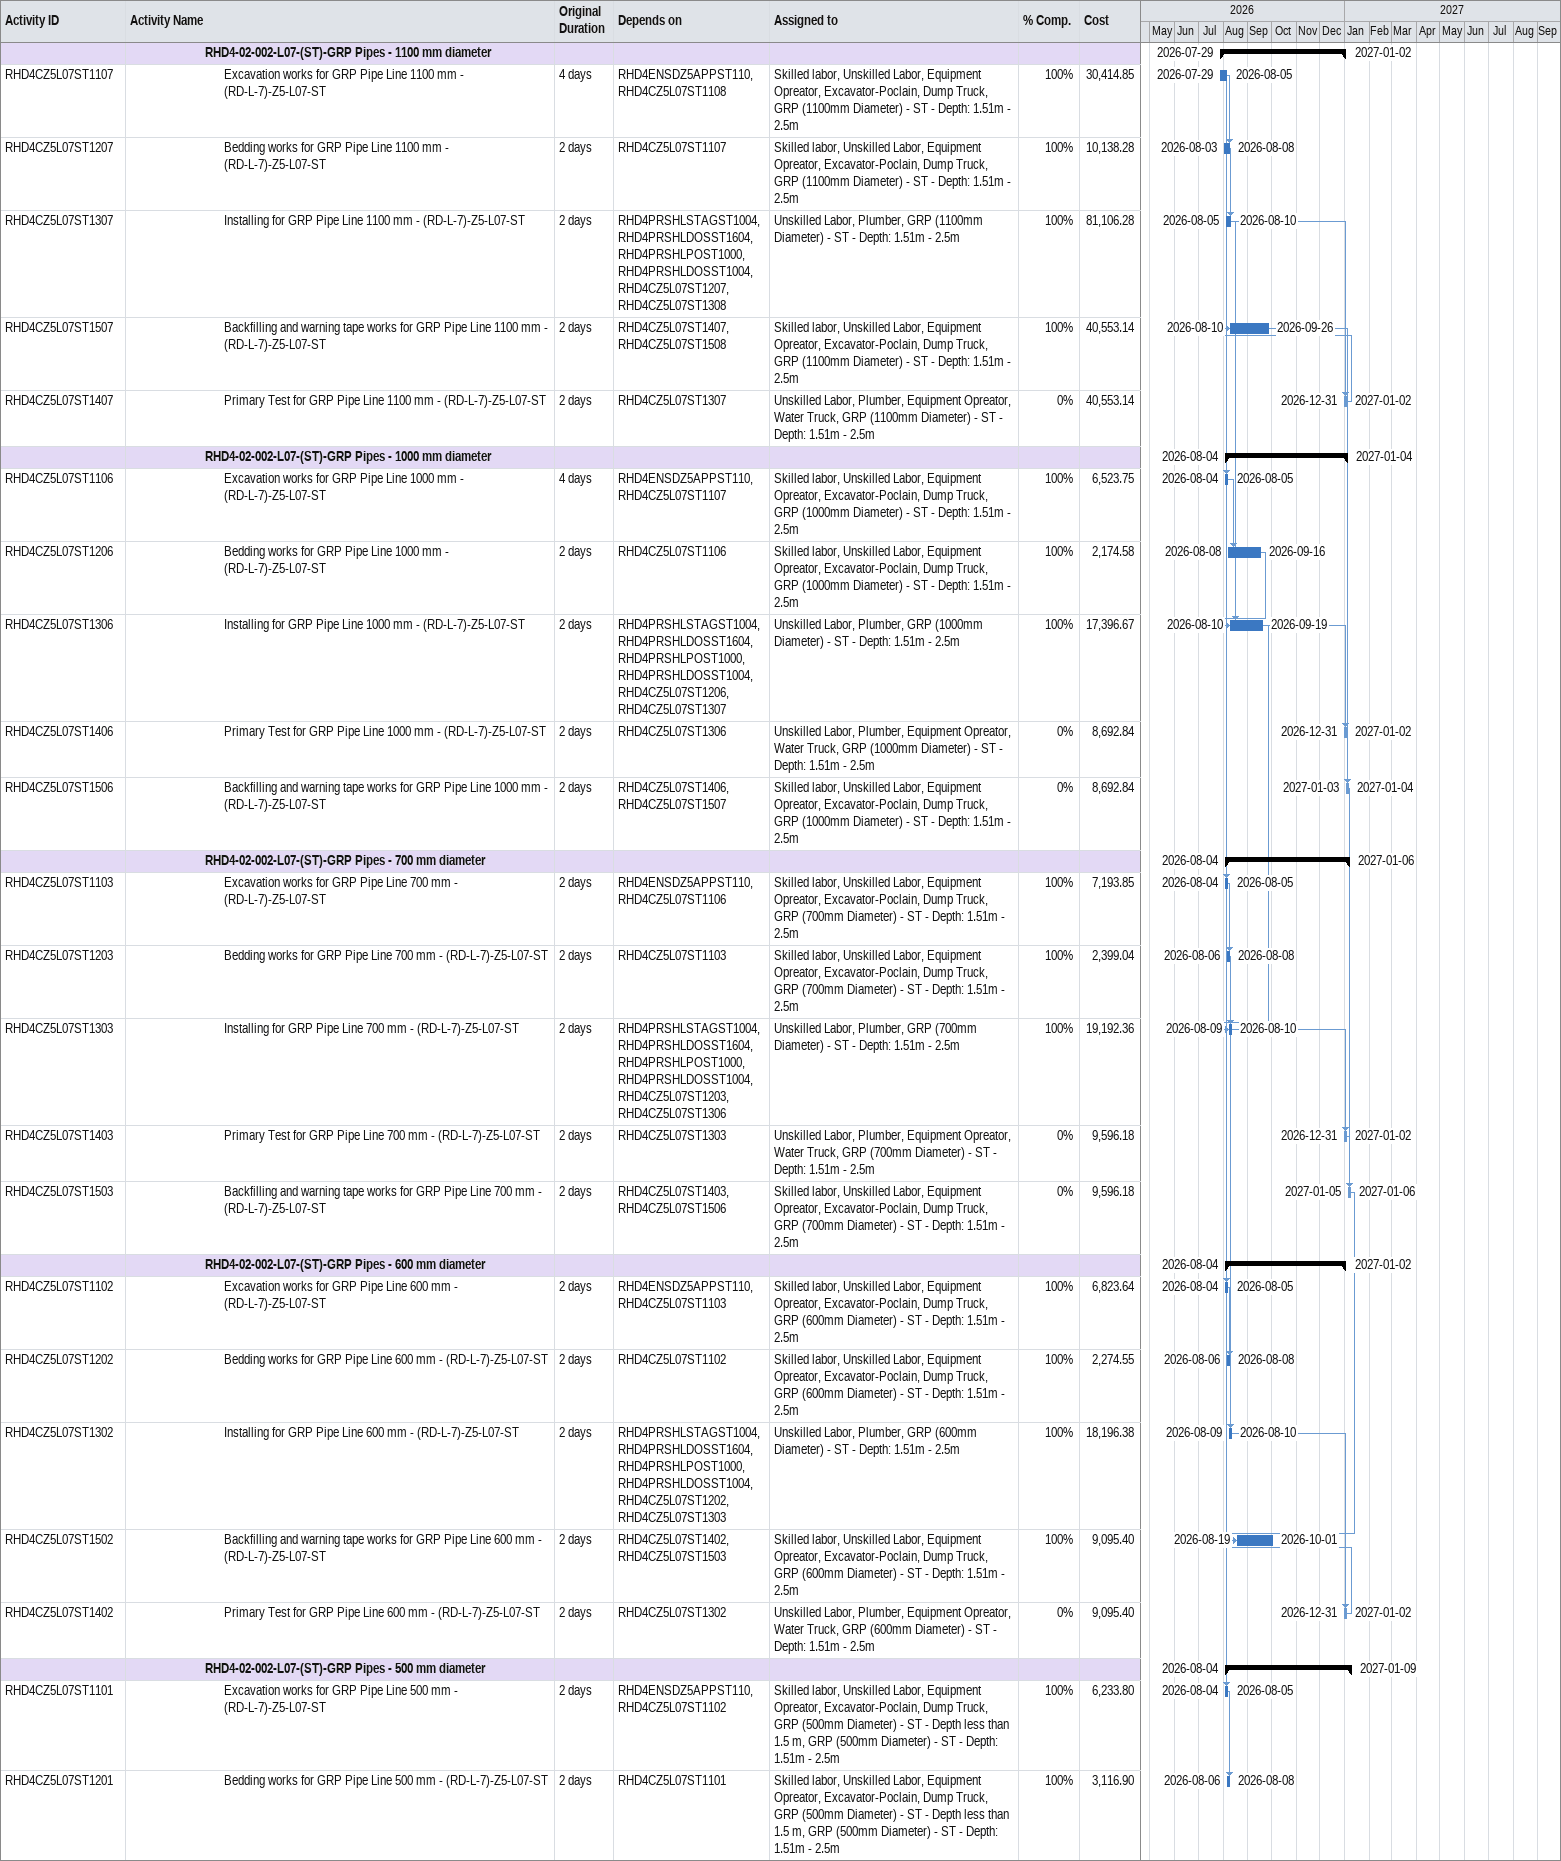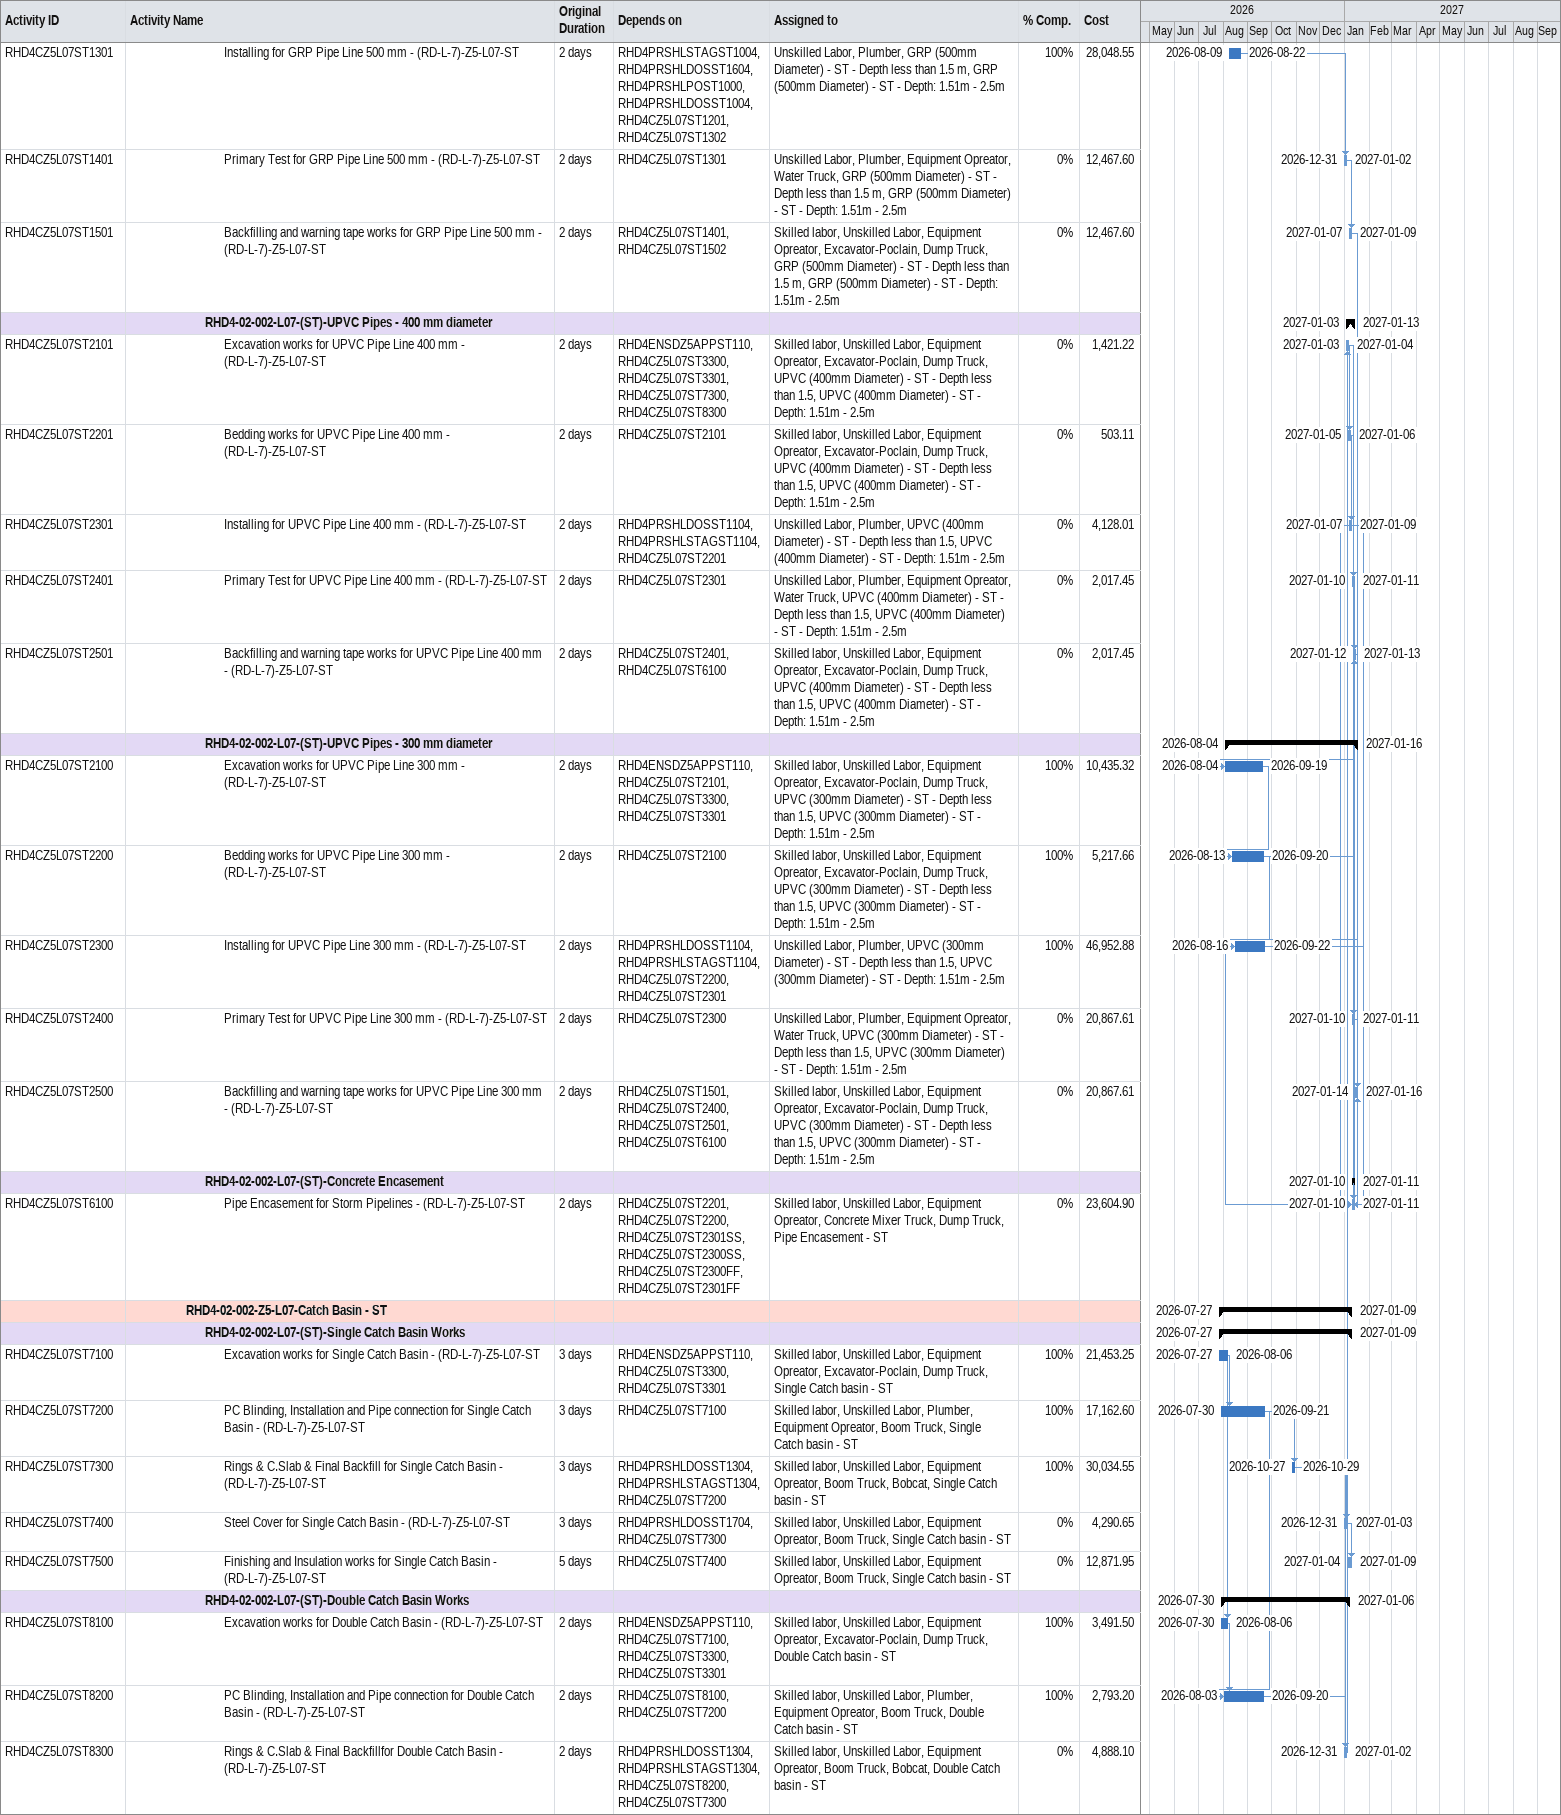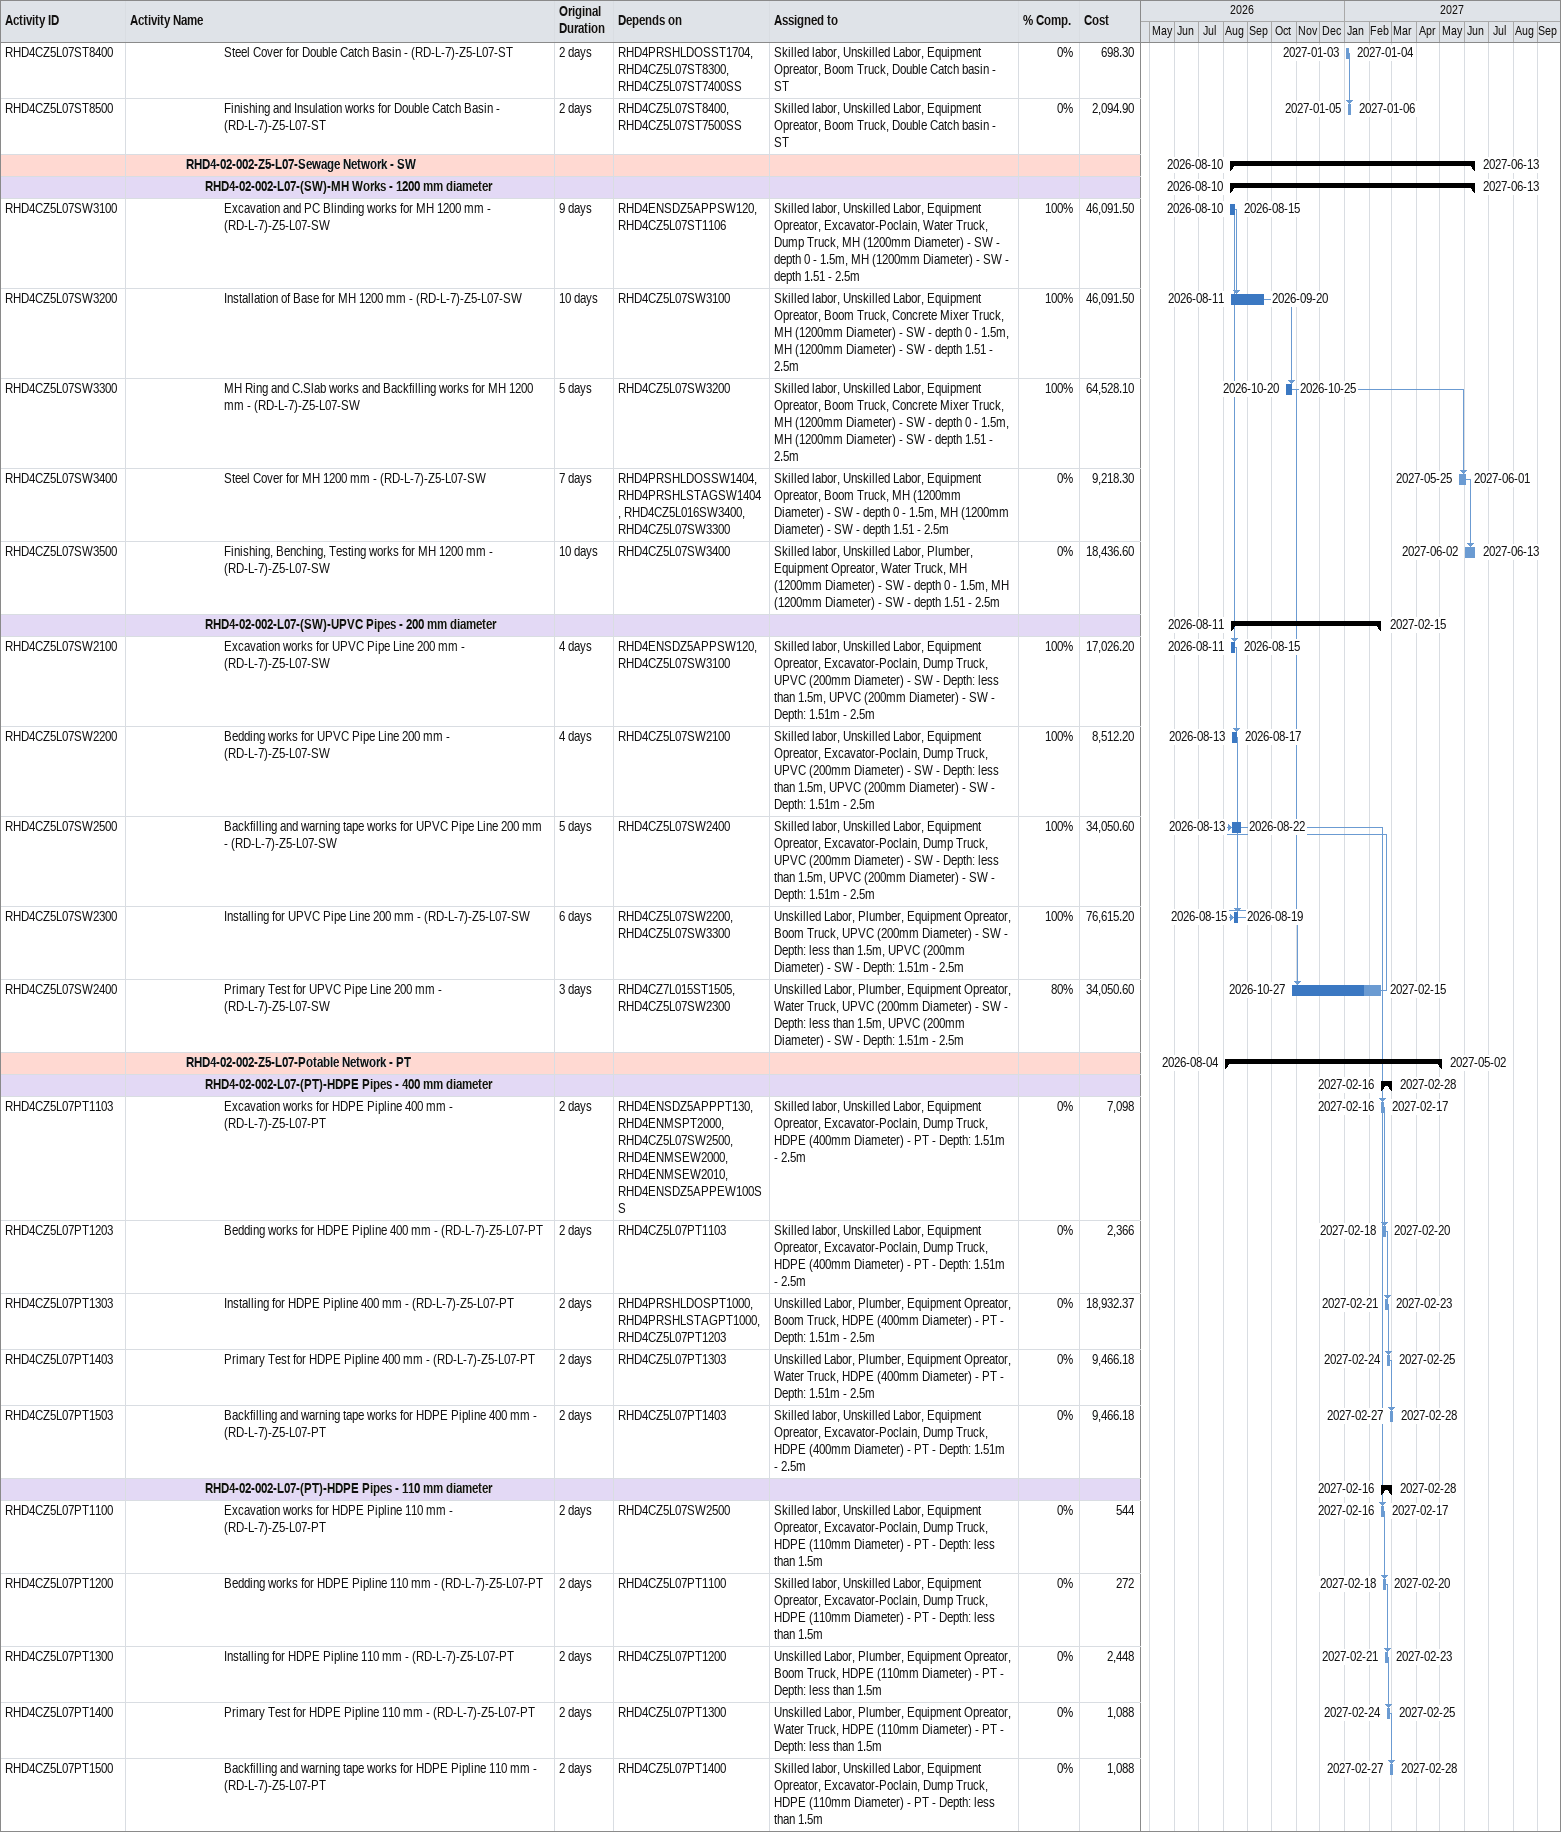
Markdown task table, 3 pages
| ID | Level | Task | Original duration | Start | Finish | Predecessors | Resources | % complete | Cost |
|---|---|---|---|---|---|---|---|---|---|
|  | 5 | **RHD4-02-002-L07-(ST)-GRP Pipes - 1100 mm diameter** |  | 2026-07-29 | 2027-01-02 |  |  |  |  |
| RHD4CZ5L07ST1107 | 6 | Excavation works for GRP Pipe Line 1100 mm - (RD-L-7)-Z5-L07-ST | 4d | 2026-07-29 | 2026-08-05 | RHD4ENSDZ5APPST110, RHD4CZ5L07ST1108 | Skilled labor, Unskilled Labor, Equipment Opreator, Excavator-Poclain, Dump Truck, GRP (1100mm Diameter) - ST - Depth: 1.51m - 2.5m | 100 | 30414.85 |
| RHD4CZ5L07ST1207 | 6 | Bedding works for GRP Pipe Line 1100 mm - (RD-L-7)-Z5-L07-ST | 2d | 2026-08-03 | 2026-08-08 | RHD4CZ5L07ST1107 | Skilled labor, Unskilled Labor, Equipment Opreator, Excavator-Poclain, Dump Truck, GRP (1100mm Diameter) - ST - Depth: 1.51m - 2.5m | 100 | 10138.28 |
| RHD4CZ5L07ST1307 | 6 | Installing for GRP Pipe Line 1100 mm - (RD-L-7)-Z5-L07-ST | 2d | 2026-08-05 | 2026-08-10 | RHD4PRSHLSTAGST1004, RHD4PRSHLDOSST1604, RHD4PRSHLPOST1000, RHD4PRSHLDOSST1004, RHD4CZ5L07ST1207, RHD4CZ5L07ST1308 | Unskilled Labor, Plumber, GRP (1100mm Diameter) - ST - Depth: 1.51m - 2.5m | 100 | 81106.28 |
| RHD4CZ5L07ST1507 | 6 | Backfilling and warning tape works for GRP Pipe Line 1100 mm - (RD-L-7)-Z5-L07-ST | 2d | 2026-08-10 | 2026-09-26 | RHD4CZ5L07ST1407, RHD4CZ5L07ST1508 | Skilled labor, Unskilled Labor, Equipment Opreator, Excavator-Poclain, Dump Truck, GRP (1100mm Diameter) - ST - Depth: 1.51m - 2.5m | 100 | 40553.14 |
| RHD4CZ5L07ST1407 | 6 | Primary Test for GRP Pipe Line 1100 mm - (RD-L-7)-Z5-L07-ST | 2d | 2026-12-31 | 2027-01-02 | RHD4CZ5L07ST1307 | Unskilled Labor, Plumber, Equipment Opreator, Water Truck, GRP (1100mm Diameter) - ST - Depth: 1.51m - 2.5m | 0 | 40553.14 |
|  | 5 | **RHD4-02-002-L07-(ST)-GRP Pipes - 1000 mm diameter** |  | 2026-08-04 | 2027-01-04 |  |  |  |  |
| RHD4CZ5L07ST1106 | 6 | Excavation works for GRP Pipe Line 1000 mm - (RD-L-7)-Z5-L07-ST | 4d | 2026-08-04 | 2026-08-05 | RHD4ENSDZ5APPST110, RHD4CZ5L07ST1107 | Skilled labor, Unskilled Labor, Equipment Opreator, Excavator-Poclain, Dump Truck, GRP (1000mm Diameter) - ST - Depth: 1.51m - 2.5m | 100 | 6523.75 |
| RHD4CZ5L07ST1206 | 6 | Bedding works for GRP Pipe Line 1000 mm - (RD-L-7)-Z5-L07-ST | 2d | 2026-08-08 | 2026-09-16 | RHD4CZ5L07ST1106 | Skilled labor, Unskilled Labor, Equipment Opreator, Excavator-Poclain, Dump Truck, GRP (1000mm Diameter) - ST - Depth: 1.51m - 2.5m | 100 | 2174.58 |
| RHD4CZ5L07ST1306 | 6 | Installing for GRP Pipe Line 1000 mm - (RD-L-7)-Z5-L07-ST | 2d | 2026-08-10 | 2026-09-19 | RHD4PRSHLSTAGST1004, RHD4PRSHLDOSST1604, RHD4PRSHLPOST1000, RHD4PRSHLDOSST1004, RHD4CZ5L07ST1206, RHD4CZ5L07ST1307 | Unskilled Labor, Plumber, GRP (1000mm Diameter) - ST - Depth: 1.51m - 2.5m | 100 | 17396.67 |
| RHD4CZ5L07ST1406 | 6 | Primary Test for GRP Pipe Line 1000 mm - (RD-L-7)-Z5-L07-ST | 2d | 2026-12-31 | 2027-01-02 | RHD4CZ5L07ST1306 | Unskilled Labor, Plumber, Equipment Opreator, Water Truck, GRP (1000mm Diameter) - ST - Depth: 1.51m - 2.5m | 0 | 8692.84 |
| RHD4CZ5L07ST1506 | 6 | Backfilling and warning tape works for GRP Pipe Line 1000 mm - (RD-L-7)-Z5-L07-ST | 2d | 2027-01-03 | 2027-01-04 | RHD4CZ5L07ST1406, RHD4CZ5L07ST1507 | Skilled labor, Unskilled Labor, Equipment Opreator, Excavator-Poclain, Dump Truck, GRP (1000mm Diameter) - ST - Depth: 1.51m - 2.5m | 0 | 8692.84 |
|  | 5 | **RHD4-02-002-L07-(ST)-GRP Pipes - 700 mm diameter** |  | 2026-08-04 | 2027-01-06 |  |  |  |  |
| RHD4CZ5L07ST1103 | 6 | Excavation works for GRP Pipe Line 700 mm - (RD-L-7)-Z5-L07-ST | 2d | 2026-08-04 | 2026-08-05 | RHD4ENSDZ5APPST110, RHD4CZ5L07ST1106 | Skilled labor, Unskilled Labor, Equipment Opreator, Excavator-Poclain, Dump Truck, GRP (700mm Diameter) - ST - Depth: 1.51m - 2.5m | 100 | 7193.85 |
| RHD4CZ5L07ST1203 | 6 | Bedding works for GRP Pipe Line 700 mm - (RD-L-7)-Z5-L07-ST | 2d | 2026-08-06 | 2026-08-08 | RHD4CZ5L07ST1103 | Skilled labor, Unskilled Labor, Equipment Opreator, Excavator-Poclain, Dump Truck, GRP (700mm Diameter) - ST - Depth: 1.51m - 2.5m | 100 | 2399.04 |
| RHD4CZ5L07ST1303 | 6 | Installing for GRP Pipe Line 700 mm - (RD-L-7)-Z5-L07-ST | 2d | 2026-08-09 | 2026-08-10 | RHD4PRSHLSTAGST1004, RHD4PRSHLDOSST1604, RHD4PRSHLPOST1000, RHD4PRSHLDOSST1004, RHD4CZ5L07ST1203, RHD4CZ5L07ST1306 | Unskilled Labor, Plumber, GRP (700mm Diameter) - ST - Depth: 1.51m - 2.5m | 100 | 19192.36 |
| RHD4CZ5L07ST1403 | 6 | Primary Test for GRP Pipe Line 700 mm - (RD-L-7)-Z5-L07-ST | 2d | 2026-12-31 | 2027-01-02 | RHD4CZ5L07ST1303 | Unskilled Labor, Plumber, Equipment Opreator, Water Truck, GRP (700mm Diameter) - ST - Depth: 1.51m - 2.5m | 0 | 9596.18 |
| RHD4CZ5L07ST1503 | 6 | Backfilling and warning tape works for GRP Pipe Line 700 mm - (RD-L-7)-Z5-L07-ST | 2d | 2027-01-05 | 2027-01-06 | RHD4CZ5L07ST1403, RHD4CZ5L07ST1506 | Skilled labor, Unskilled Labor, Equipment Opreator, Excavator-Poclain, Dump Truck, GRP (700mm Diameter) - ST - Depth: 1.51m - 2.5m | 0 | 9596.18 |
|  | 5 | **RHD4-02-002-L07-(ST)-GRP Pipes - 600 mm diameter** |  | 2026-08-04 | 2027-01-02 |  |  |  |  |
| RHD4CZ5L07ST1102 | 6 | Excavation works for GRP Pipe Line 600 mm - (RD-L-7)-Z5-L07-ST | 2d | 2026-08-04 | 2026-08-05 | RHD4ENSDZ5APPST110, RHD4CZ5L07ST1103 | Skilled labor, Unskilled Labor, Equipment Opreator, Excavator-Poclain, Dump Truck, GRP (600mm Diameter) - ST - Depth: 1.51m - 2.5m | 100 | 6823.64 |
| RHD4CZ5L07ST1202 | 6 | Bedding works for GRP Pipe Line 600 mm - (RD-L-7)-Z5-L07-ST | 2d | 2026-08-06 | 2026-08-08 | RHD4CZ5L07ST1102 | Skilled labor, Unskilled Labor, Equipment Opreator, Excavator-Poclain, Dump Truck, GRP (600mm Diameter) - ST - Depth: 1.51m - 2.5m | 100 | 2274.55 |
| RHD4CZ5L07ST1302 | 6 | Installing for GRP Pipe Line 600 mm - (RD-L-7)-Z5-L07-ST | 2d | 2026-08-09 | 2026-08-10 | RHD4PRSHLSTAGST1004, RHD4PRSHLDOSST1604, RHD4PRSHLPOST1000, RHD4PRSHLDOSST1004, RHD4CZ5L07ST1202, RHD4CZ5L07ST1303 | Unskilled Labor, Plumber, GRP (600mm Diameter) - ST - Depth: 1.51m - 2.5m | 100 | 18196.38 |
| RHD4CZ5L07ST1502 | 6 | Backfilling and warning tape works for GRP Pipe Line 600 mm - (RD-L-7)-Z5-L07-ST | 2d | 2026-08-19 | 2026-10-01 | RHD4CZ5L07ST1402, RHD4CZ5L07ST1503 | Skilled labor, Unskilled Labor, Equipment Opreator, Excavator-Poclain, Dump Truck, GRP (600mm Diameter) - ST - Depth: 1.51m - 2.5m | 100 | 9095.40 |
| RHD4CZ5L07ST1402 | 6 | Primary Test for GRP Pipe Line 600 mm - (RD-L-7)-Z5-L07-ST | 2d | 2026-12-31 | 2027-01-02 | RHD4CZ5L07ST1302 | Unskilled Labor, Plumber, Equipment Opreator, Water Truck, GRP (600mm Diameter) - ST - Depth: 1.51m - 2.5m | 0 | 9095.40 |
|  | 5 | **RHD4-02-002-L07-(ST)-GRP Pipes - 500 mm diameter** |  | 2026-08-04 | 2027-01-09 |  |  |  |  |
| RHD4CZ5L07ST1101 | 6 | Excavation works for GRP Pipe Line 500 mm - (RD-L-7)-Z5-L07-ST | 2d | 2026-08-04 | 2026-08-05 | RHD4ENSDZ5APPST110, RHD4CZ5L07ST1102 | Skilled labor, Unskilled Labor, Equipment Opreator, Excavator-Poclain, Dump Truck, GRP (500mm Diameter) - ST - Depth less than 1.5 m, GRP (500mm Diameter) - ST - Depth: 1.51m - 2.5m | 100 | 6233.80 |
| RHD4CZ5L07ST1201 | 6 | Bedding works for GRP Pipe Line 500 mm - (RD-L-7)-Z5-L07-ST | 2d | 2026-08-06 | 2026-08-08 | RHD4CZ5L07ST1101 | Skilled labor, Unskilled Labor, Equipment Opreator, Excavator-Poclain, Dump Truck, GRP (500mm Diameter) - ST - Depth less than 1.5 m, GRP (500mm Diameter) - ST - Depth: 1.51m - 2.5m | 100 | 3116.90 |
| RHD4CZ5L07ST1301 | 6 | Installing for GRP Pipe Line 500 mm - (RD-L-7)-Z5-L07-ST | 2d | 2026-08-09 | 2026-08-22 | RHD4PRSHLSTAGST1004, RHD4PRSHLDOSST1604, RHD4PRSHLPOST1000, RHD4PRSHLDOSST1004, RHD4CZ5L07ST1201, RHD4CZ5L07ST1302 | Unskilled Labor, Plumber, GRP (500mm Diameter) - ST - Depth less than 1.5 m, GRP (500mm Diameter) - ST - Depth: 1.51m - 2.5m | 100 | 28048.55 |
| RHD4CZ5L07ST1401 | 6 | Primary Test for GRP Pipe Line 500 mm - (RD-L-7)-Z5-L07-ST | 2d | 2026-12-31 | 2027-01-02 | RHD4CZ5L07ST1301 | Unskilled Labor, Plumber, Equipment Opreator, Water Truck, GRP (500mm Diameter) - ST - Depth less than 1.5 m, GRP (500mm Diameter) - ST - Depth: 1.51m - 2.5m | 0 | 12467.60 |
| RHD4CZ5L07ST1501 | 6 | Backfilling and warning tape works for GRP Pipe Line 500 mm - (RD-L-7)-Z5-L07-ST | 2d | 2027-01-07 | 2027-01-09 | RHD4CZ5L07ST1401, RHD4CZ5L07ST1502 | Skilled labor, Unskilled Labor, Equipment Opreator, Excavator-Poclain, Dump Truck, GRP (500mm Diameter) - ST - Depth less than 1.5 m, GRP (500mm Diameter) - ST - Depth: 1.51m - 2.5m | 0 | 12467.60 |
|  | 5 | **RHD4-02-002-L07-(ST)-UPVC Pipes - 400 mm diameter** |  | 2027-01-03 | 2027-01-13 |  |  |  |  |
| RHD4CZ5L07ST2101 | 6 | Excavation works for UPVC Pipe Line 400 mm - (RD-L-7)-Z5-L07-ST | 2d | 2027-01-03 | 2027-01-04 | RHD4ENSDZ5APPST110, RHD4CZ5L07ST3300, RHD4CZ5L07ST3301, RHD4CZ5L07ST7300, RHD4CZ5L07ST8300 | Skilled labor, Unskilled Labor, Equipment Opreator, Excavator-Poclain, Dump Truck, UPVC (400mm Diameter) - ST - Depth less than 1.5, UPVC (400mm Diameter) - ST - Depth: 1.51m - 2.5m | 0 | 1421.22 |
| RHD4CZ5L07ST2201 | 6 | Bedding works for UPVC Pipe Line 400 mm - (RD-L-7)-Z5-L07-ST | 2d | 2027-01-05 | 2027-01-06 | RHD4CZ5L07ST2101 | Skilled labor, Unskilled Labor, Equipment Opreator, Excavator-Poclain, Dump Truck, UPVC (400mm Diameter) - ST - Depth less than 1.5, UPVC (400mm Diameter) - ST - Depth: 1.51m - 2.5m | 0 | 503.11 |
| RHD4CZ5L07ST2301 | 6 | Installing for UPVC Pipe Line 400 mm - (RD-L-7)-Z5-L07-ST | 2d | 2027-01-07 | 2027-01-09 | RHD4PRSHLDOSST1104, RHD4PRSHLSTAGST1104, RHD4CZ5L07ST2201 | Unskilled Labor, Plumber, UPVC (400mm Diameter) - ST - Depth less than 1.5, UPVC (400mm Diameter) - ST - Depth: 1.51m - 2.5m | 0 | 4128.01 |
| RHD4CZ5L07ST2401 | 6 | Primary Test for UPVC Pipe Line 400 mm - (RD-L-7)-Z5-L07-ST | 2d | 2027-01-10 | 2027-01-11 | RHD4CZ5L07ST2301 | Unskilled Labor, Plumber, Equipment Opreator, Water Truck, UPVC (400mm Diameter) - ST - Depth less than 1.5, UPVC (400mm Diameter) - ST - Depth: 1.51m - 2.5m | 0 | 2017.45 |
| RHD4CZ5L07ST2501 | 6 | Backfilling and warning tape works for UPVC Pipe Line 400 mm - (RD-L-7)-Z5-L07-ST | 2d | 2027-01-12 | 2027-01-13 | RHD4CZ5L07ST2401, RHD4CZ5L07ST6100 | Skilled labor, Unskilled Labor, Equipment Opreator, Excavator-Poclain, Dump Truck, UPVC (400mm Diameter) - ST - Depth less than 1.5, UPVC (400mm Diameter) - ST - Depth: 1.51m - 2.5m | 0 | 2017.45 |
|  | 5 | **RHD4-02-002-L07-(ST)-UPVC Pipes - 300 mm diameter** |  | 2026-08-04 | 2027-01-16 |  |  |  |  |
| RHD4CZ5L07ST2100 | 6 | Excavation works for UPVC Pipe Line 300 mm - (RD-L-7)-Z5-L07-ST | 2d | 2026-08-04 | 2026-09-19 | RHD4ENSDZ5APPST110, RHD4CZ5L07ST2101, RHD4CZ5L07ST3300, RHD4CZ5L07ST3301 | Skilled labor, Unskilled Labor, Equipment Opreator, Excavator-Poclain, Dump Truck, UPVC (300mm Diameter) - ST - Depth less than 1.5, UPVC (300mm Diameter) - ST - Depth: 1.51m - 2.5m | 100 | 10435.32 |
| RHD4CZ5L07ST2200 | 6 | Bedding works for UPVC Pipe Line 300 mm - (RD-L-7)-Z5-L07-ST | 2d | 2026-08-13 | 2026-09-20 | RHD4CZ5L07ST2100 | Skilled labor, Unskilled Labor, Equipment Opreator, Excavator-Poclain, Dump Truck, UPVC (300mm Diameter) - ST - Depth less than 1.5, UPVC (300mm Diameter) - ST - Depth: 1.51m - 2.5m | 100 | 5217.66 |
| RHD4CZ5L07ST2300 | 6 | Installing for UPVC Pipe Line 300 mm - (RD-L-7)-Z5-L07-ST | 2d | 2026-08-16 | 2026-09-22 | RHD4PRSHLDOSST1104, RHD4PRSHLSTAGST1104, RHD4CZ5L07ST2200, RHD4CZ5L07ST2301 | Unskilled Labor, Plumber, UPVC (300mm Diameter) - ST - Depth less than 1.5, UPVC (300mm Diameter) - ST - Depth: 1.51m - 2.5m | 100 | 46952.88 |
| RHD4CZ5L07ST2400 | 6 | Primary Test for UPVC Pipe Line 300 mm - (RD-L-7)-Z5-L07-ST | 2d | 2027-01-10 | 2027-01-11 | RHD4CZ5L07ST2300 | Unskilled Labor, Plumber, Equipment Opreator, Water Truck, UPVC (300mm Diameter) - ST - Depth less than 1.5, UPVC (300mm Diameter) - ST - Depth: 1.51m - 2.5m | 0 | 20867.61 |
| RHD4CZ5L07ST2500 | 6 | Backfilling and warning tape works for UPVC Pipe Line 300 mm - (RD-L-7)-Z5-L07-ST | 2d | 2027-01-14 | 2027-01-16 | RHD4CZ5L07ST1501, RHD4CZ5L07ST2400, RHD4CZ5L07ST2501, RHD4CZ5L07ST6100 | Skilled labor, Unskilled Labor, Equipment Opreator, Excavator-Poclain, Dump Truck, UPVC (300mm Diameter) - ST - Depth less than 1.5, UPVC (300mm Diameter) - ST - Depth: 1.51m - 2.5m | 0 | 20867.61 |
|  | 5 | **RHD4-02-002-L07-(ST)-Concrete Encasement** |  | 2027-01-10 | 2027-01-11 |  |  |  |  |
| RHD4CZ5L07ST6100 | 6 | Pipe Encasement for Storm Pipelines - (RD-L-7)-Z5-L07-ST | 2d | 2027-01-10 | 2027-01-11 | RHD4CZ5L07ST2201, RHD4CZ5L07ST2200, RHD4CZ5L07ST2301SS, RHD4CZ5L07ST2300SS, RHD4CZ5L07ST2300FF, RHD4CZ5L07ST2301FF | Skilled labor, Unskilled Labor, Equipment Opreator, Concrete Mixer Truck, Dump Truck, Pipe Encasement - ST | 0 | 23604.90 |
|  | 4 | **RHD4-02-002-Z5-L07-Catch Basin - ST** |  | 2026-07-27 | 2027-01-09 |  |  |  |  |
|  | 5 | **RHD4-02-002-L07-(ST)-Single Catch Basin Works** |  | 2026-07-27 | 2027-01-09 |  |  |  |  |
| RHD4CZ5L07ST7100 | 6 | Excavation works for Single Catch Basin - (RD-L-7)-Z5-L07-ST | 3d | 2026-07-27 | 2026-08-06 | RHD4ENSDZ5APPST110, RHD4CZ5L07ST3300, RHD4CZ5L07ST3301 | Skilled labor, Unskilled Labor, Equipment Opreator, Excavator-Poclain, Dump Truck, Single Catch basin - ST | 100 | 21453.25 |
| RHD4CZ5L07ST7200 | 6 | PC Blinding, Installation and Pipe connection for Single Catch Basin - (RD-L-7)-Z5-L07-ST | 3d | 2026-07-30 | 2026-09-21 | RHD4CZ5L07ST7100 | Skilled labor, Unskilled Labor, Plumber, Equipment Opreator, Boom Truck, Single Catch basin - ST | 100 | 17162.60 |
| RHD4CZ5L07ST7300 | 6 | Rings & C.Slab & Final Backfill for Single Catch Basin - (RD-L-7)-Z5-L07-ST | 3d | 2026-10-27 | 2026-10-29 | RHD4PRSHLDOSST1304, RHD4PRSHLSTAGST1304, RHD4CZ5L07ST7200 | Skilled labor, Unskilled Labor, Equipment Opreator, Boom Truck, Bobcat, Single Catch basin - ST | 100 | 30034.55 |
| RHD4CZ5L07ST7400 | 6 | Steel Cover for Single Catch Basin - (RD-L-7)-Z5-L07-ST | 3d | 2026-12-31 | 2027-01-03 | RHD4PRSHLDOSST1704, RHD4CZ5L07ST7300 | Skilled labor, Unskilled Labor, Equipment Opreator, Boom Truck, Single Catch basin - ST | 0 | 4290.65 |
| RHD4CZ5L07ST7500 | 6 | Finishing and Insulation works for Single Catch Basin - (RD-L-7)-Z5-L07-ST | 5d | 2027-01-04 | 2027-01-09 | RHD4CZ5L07ST7400 | Skilled labor, Unskilled Labor, Equipment Opreator, Boom Truck, Single Catch basin - ST | 0 | 12871.95 |
|  | 5 | **RHD4-02-002-L07-(ST)-Double Catch Basin Works** |  | 2026-07-30 | 2027-01-06 |  |  |  |  |
| RHD4CZ5L07ST8100 | 6 | Excavation works for Double Catch Basin - (RD-L-7)-Z5-L07-ST | 2d | 2026-07-30 | 2026-08-06 | RHD4ENSDZ5APPST110, RHD4CZ5L07ST7100, RHD4CZ5L07ST3300, RHD4CZ5L07ST3301 | Skilled labor, Unskilled Labor, Equipment Opreator, Excavator-Poclain, Dump Truck, Double Catch basin - ST | 100 | 3491.50 |
| RHD4CZ5L07ST8200 | 6 | PC Blinding, Installation and Pipe connection for Double Catch Basin - (RD-L-7)-Z5-L07-ST | 2d | 2026-08-03 | 2026-09-20 | RHD4CZ5L07ST8100, RHD4CZ5L07ST7200 | Skilled labor, Unskilled Labor, Plumber, Equipment Opreator, Boom Truck, Double Catch basin - ST | 100 | 2793.20 |
| RHD4CZ5L07ST8300 | 6 | Rings & C.Slab & Final Backfillfor Double Catch Basin - (RD-L-7)-Z5-L07-ST | 2d | 2026-12-31 | 2027-01-02 | RHD4PRSHLDOSST1304, RHD4PRSHLSTAGST1304, RHD4CZ5L07ST8200, RHD4CZ5L07ST7300 | Skilled labor, Unskilled Labor, Equipment Opreator, Boom Truck, Bobcat, Double Catch basin - ST | 0 | 4888.10 |
| RHD4CZ5L07ST8400 | 6 | Steel Cover for Double Catch Basin - (RD-L-7)-Z5-L07-ST | 2d | 2027-01-03 | 2027-01-04 | RHD4PRSHLDOSST1704, RHD4CZ5L07ST8300, RHD4CZ5L07ST7400SS | Skilled labor, Unskilled Labor, Equipment Opreator, Boom Truck, Double Catch basin - ST | 0 | 698.30 |
| RHD4CZ5L07ST8500 | 6 | Finishing and Insulation works for Double Catch Basin - (RD-L-7)-Z5-L07-ST | 2d | 2027-01-05 | 2027-01-06 | RHD4CZ5L07ST8400, RHD4CZ5L07ST7500SS | Skilled labor, Unskilled Labor, Equipment Opreator, Boom Truck, Double Catch basin - ST | 0 | 2094.90 |
|  | 4 | **RHD4-02-002-Z5-L07-Sewage Network - SW** |  | 2026-08-10 | 2027-06-13 |  |  |  |  |
|  | 5 | **RHD4-02-002-L07-(SW)-MH Works - 1200 mm diameter** |  | 2026-08-10 | 2027-06-13 |  |  |  |  |
| RHD4CZ5L07SW3100 | 6 | Excavation and PC Blinding works for MH 1200 mm - (RD-L-7)-Z5-L07-SW | 9d | 2026-08-10 | 2026-08-15 | RHD4ENSDZ5APPSW120, RHD4CZ5L07ST1106 | Skilled labor, Unskilled Labor, Equipment Opreator, Excavator-Poclain, Water Truck, Dump Truck, MH (1200mm Diameter) - SW - depth 0 - 1.5m, MH (1200mm Diameter) - SW - depth 1.51 - 2.5m | 100 | 46091.50 |
| RHD4CZ5L07SW3200 | 6 | Installation of Base for MH 1200 mm - (RD-L-7)-Z5-L07-SW | 10d | 2026-08-11 | 2026-09-20 | RHD4CZ5L07SW3100 | Skilled labor, Unskilled Labor, Equipment Opreator, Boom Truck, Concrete Mixer Truck, MH (1200mm Diameter) - SW - depth 0 - 1.5m, MH (1200mm Diameter) - SW - depth 1.51 - 2.5m | 100 | 46091.50 |
| RHD4CZ5L07SW3300 | 6 | MH Ring and C.Slab works and Backfilling works for MH 1200 mm - (RD-L-7)-Z5-L07-SW | 5d | 2026-10-20 | 2026-10-25 | RHD4CZ5L07SW3200 | Skilled labor, Unskilled Labor, Equipment Opreator, Boom Truck, Concrete Mixer Truck, MH (1200mm Diameter) - SW - depth 0 - 1.5m, MH (1200mm Diameter) - SW - depth 1.51 - 2.5m | 100 | 64528.10 |
| RHD4CZ5L07SW3400 | 6 | Steel Cover for MH 1200 mm - (RD-L-7)-Z5-L07-SW | 7d | 2027-05-25 | 2027-06-01 | RHD4PRSHLDOSSW1404, RHD4PRSHLSTAGSW1404, RHD4CZ5L016SW3400, RHD4CZ5L07SW3300 | Skilled labor, Unskilled Labor, Equipment Opreator, Boom Truck, MH (1200mm Diameter) - SW - depth 0 - 1.5m, MH (1200mm Diameter) - SW - depth 1.51 - 2.5m | 0 | 9218.30 |
| RHD4CZ5L07SW3500 | 6 | Finishing, Benching, Testing works for MH 1200 mm - (RD-L-7)-Z5-L07-SW | 10d | 2027-06-02 | 2027-06-13 | RHD4CZ5L07SW3400 | Skilled labor, Unskilled Labor, Plumber, Equipment Opreator, Water Truck, MH (1200mm Diameter) - SW - depth 0 - 1.5m, MH (1200mm Diameter) - SW - depth 1.51 - 2.5m | 0 | 18436.60 |
|  | 5 | **RHD4-02-002-L07-(SW)-UPVC Pipes - 200 mm diameter** |  | 2026-08-11 | 2027-02-15 |  |  |  |  |
| RHD4CZ5L07SW2100 | 6 | Excavation works for UPVC Pipe Line 200 mm - (RD-L-7)-Z5-L07-SW | 4d | 2026-08-11 | 2026-08-15 | RHD4ENSDZ5APPSW120, RHD4CZ5L07SW3100 | Skilled labor, Unskilled Labor, Equipment Opreator, Excavator-Poclain, Dump Truck, UPVC (200mm Diameter) - SW - Depth: less than 1.5m, UPVC (200mm Diameter) - SW - Depth: 1.51m - 2.5m | 100 | 17026.20 |
| RHD4CZ5L07SW2200 | 6 | Bedding works for UPVC Pipe Line 200 mm - (RD-L-7)-Z5-L07-SW | 4d | 2026-08-13 | 2026-08-17 | RHD4CZ5L07SW2100 | Skilled labor, Unskilled Labor, Equipment Opreator, Excavator-Poclain, Dump Truck, UPVC (200mm Diameter) - SW - Depth: less than 1.5m, UPVC (200mm Diameter) - SW - Depth: 1.51m - 2.5m | 100 | 8512.20 |
| RHD4CZ5L07SW2500 | 6 | Backfilling and warning tape works for UPVC Pipe Line 200 mm - (RD-L-7)-Z5-L07-SW | 5d | 2026-08-13 | 2026-08-22 | RHD4CZ5L07SW2400 | Skilled labor, Unskilled Labor, Equipment Opreator, Excavator-Poclain, Dump Truck, UPVC (200mm Diameter) - SW - Depth: less than 1.5m, UPVC (200mm Diameter) - SW - Depth: 1.51m - 2.5m | 100 | 34050.60 |
| RHD4CZ5L07SW2300 | 6 | Installing for UPVC Pipe Line 200 mm - (RD-L-7)-Z5-L07-SW | 6d | 2026-08-15 | 2026-08-19 | RHD4CZ5L07SW2200, RHD4CZ5L07SW3300 | Unskilled Labor, Plumber, Equipment Opreator, Boom Truck, UPVC (200mm Diameter) - SW - Depth: less than 1.5m, UPVC (200mm Diameter) - SW - Depth: 1.51m - 2.5m | 100 | 76615.20 |
| RHD4CZ5L07SW2400 | 6 | Primary Test for UPVC Pipe Line 200 mm - (RD-L-7)-Z5-L07-SW | 3d | 2026-10-27 | 2027-02-15 | RHD4CZ7L015ST1505, RHD4CZ5L07SW2300 | Unskilled Labor, Plumber, Equipment Opreator, Water Truck, UPVC (200mm Diameter) - SW - Depth: less than 1.5m, UPVC (200mm Diameter) - SW - Depth: 1.51m - 2.5m | 80 | 34050.60 |
|  | 4 | **RHD4-02-002-Z5-L07-Potable Network - PT** |  | 2026-08-04 | 2027-05-02 |  |  |  |  |
|  | 5 | **RHD4-02-002-L07-(PT)-HDPE Pipes - 400 mm diameter** |  | 2027-02-16 | 2027-02-28 |  |  |  |  |
| RHD4CZ5L07PT1103 | 6 | Excavation works for HDPE Pipline 400 mm - (RD-L-7)-Z5-L07-PT | 2d | 2027-02-16 | 2027-02-17 | RHD4ENSDZ5APPPT130, RHD4ENMSPT2000, RHD4CZ5L07SW2500, RHD4ENMSEW2000, RHD4ENMSEW2010, RHD4ENSDZ5APPEW100SS | Skilled labor, Unskilled Labor, Equipment Opreator, Excavator-Poclain, Dump Truck, HDPE (400mm Diameter) - PT - Depth: 1.51m - 2.5m | 0 | 7098 |
| RHD4CZ5L07PT1203 | 6 | Bedding works for HDPE Pipline 400 mm - (RD-L-7)-Z5-L07-PT | 2d | 2027-02-18 | 2027-02-20 | RHD4CZ5L07PT1103 | Skilled labor, Unskilled Labor, Equipment Opreator, Excavator-Poclain, Dump Truck, HDPE (400mm Diameter) - PT - Depth: 1.51m - 2.5m | 0 | 2366 |
| RHD4CZ5L07PT1303 | 6 | Installing for HDPE Pipline 400 mm - (RD-L-7)-Z5-L07-PT | 2d | 2027-02-21 | 2027-02-23 | RHD4PRSHLDOSPT1000, RHD4PRSHLSTAGPT1000, RHD4CZ5L07PT1203 | Unskilled Labor, Plumber, Equipment Opreator, Boom Truck, HDPE (400mm Diameter) - PT - Depth: 1.51m - 2.5m | 0 | 18932.37 |
| RHD4CZ5L07PT1403 | 6 | Primary Test for HDPE Pipline 400 mm - (RD-L-7)-Z5-L07-PT | 2d | 2027-02-24 | 2027-02-25 | RHD4CZ5L07PT1303 | Unskilled Labor, Plumber, Equipment Opreator, Water Truck, HDPE (400mm Diameter) - PT - Depth: 1.51m - 2.5m | 0 | 9466.18 |
| RHD4CZ5L07PT1503 | 6 | Backfilling and warning tape works for HDPE Pipline 400 mm - (RD-L-7)-Z5-L07-PT | 2d | 2027-02-27 | 2027-02-28 | RHD4CZ5L07PT1403 | Skilled labor, Unskilled Labor, Equipment Opreator, Excavator-Poclain, Dump Truck, HDPE (400mm Diameter) - PT - Depth: 1.51m - 2.5m | 0 | 9466.18 |
|  | 5 | **RHD4-02-002-L07-(PT)-HDPE Pipes - 110 mm diameter** |  | 2027-02-16 | 2027-02-28 |  |  |  |  |
| RHD4CZ5L07PT1100 | 6 | Excavation works for HDPE Pipline 110 mm - (RD-L-7)-Z5-L07-PT | 2d | 2027-02-16 | 2027-02-17 | RHD4CZ5L07SW2500 | Skilled labor, Unskilled Labor, Equipment Opreator, Excavator-Poclain, Dump Truck, HDPE (110mm Diameter) - PT - Depth: less than 1.5m | 0 | 544 |
| RHD4CZ5L07PT1200 | 6 | Bedding works for HDPE Pipline 110 mm - (RD-L-7)-Z5-L07-PT | 2d | 2027-02-18 | 2027-02-20 | RHD4CZ5L07PT1100 | Skilled labor, Unskilled Labor, Equipment Opreator, Excavator-Poclain, Dump Truck, HDPE (110mm Diameter) - PT - Depth: less than 1.5m | 0 | 272 |
| RHD4CZ5L07PT1300 | 6 | Installing for HDPE Pipline 110 mm - (RD-L-7)-Z5-L07-PT | 2d | 2027-02-21 | 2027-02-23 | RHD4CZ5L07PT1200 | Unskilled Labor, Plumber, Equipment Opreator, Boom Truck, HDPE (110mm Diameter) - PT - Depth: less than 1.5m | 0 | 2448 |
| RHD4CZ5L07PT1400 | 6 | Primary Test for HDPE Pipline 110 mm - (RD-L-7)-Z5-L07-PT | 2d | 2027-02-24 | 2027-02-25 | RHD4CZ5L07PT1300 | Unskilled Labor, Plumber, Equipment Opreator, Water Truck, HDPE (110mm Diameter) - PT - Depth: less than 1.5m | 0 | 1088 |
| RHD4CZ5L07PT1500 | 6 | Backfilling and warning tape works for HDPE Pipline 110 mm - (RD-L-7)-Z5-L07-PT | 2d | 2027-02-27 | 2027-02-28 | RHD4CZ5L07PT1400 | Skilled labor, Unskilled Labor, Equipment Opreator, Excavator-Poclain, Dump Truck, HDPE (110mm Diameter) - PT - Depth: less than 1.5m | 0 | 1088 |
